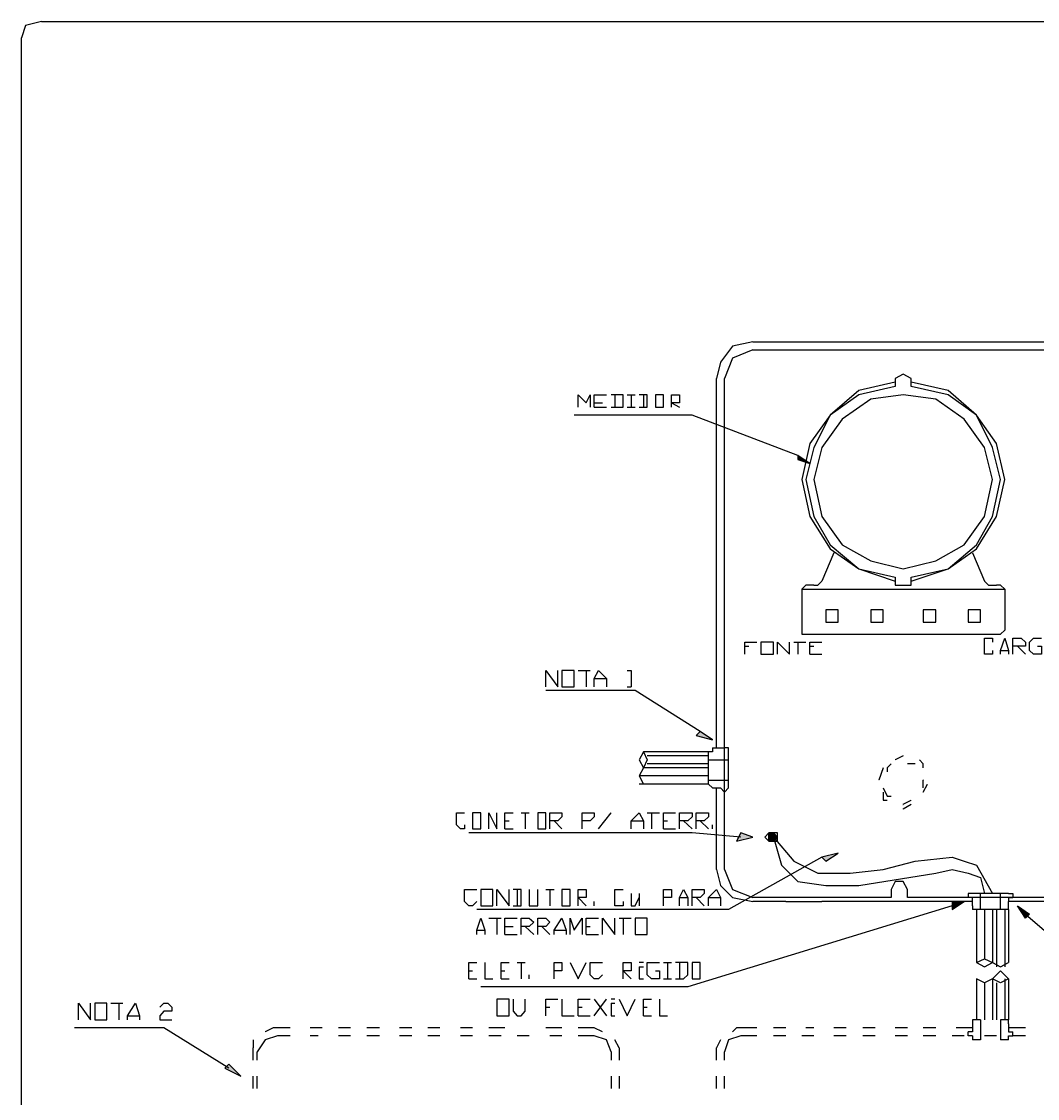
# Model space of a CAD drawing. Header units: millimetres. Extents: x 2047 to 2841, y 1963 to 2711.
# Drawn here: x 2046.6 to 2387.6, y 2349.4 to 2711 of the extents above; entities that cross this region are included whole.
import ezdxf

# ---------------------------------------------------------------- set-up
doc = ezdxf.new("R2010")
doc.units = ezdxf.units.MM

msp = doc.modelspace()

# ---------------------------------------------------------------- hatches: boundary and pattern name
at = {"true_color": 0x000007}
for points in [[(2307.13, 2563.95), (2311.16, 2562.63), (2307.13, 2565.34)], [(2273.04, 2471.29), (2278.47, 2469.9), (2274.43, 2472.61)], [(2342.54, 2448.06), (2342.34, 2448.06), (2342.34, 2447.86), (2342.54, 2447.86)], [(2342.54, 2446.73), (2342.34, 2446.73), (2342.34, 2446.54), (2342.54, 2446.54)], [(2286.61, 2435.88), (2292.04, 2437.2), (2288, 2438.59)], [(2298.99, 2438.59), (2297.46, 2438.59), (2297.46, 2435.88)], [(2298.99, 2438.59), (2298.99, 2435.88), (2297.46, 2435.88)], [(2300.38, 2437.2), (2298.99, 2438.59), (2298.99, 2435.88)], [(2316.59, 2429.06), (2320.69, 2431.78), (2315.27, 2430.45)], [(2358.95, 2412.85), (2363.05, 2415.56), (2358.95, 2415.56)], [(2383.57, 2409.94), (2380.86, 2414.17), (2384.89, 2411.33)], [(2114.79, 2359.63), (2120.22, 2356.92), (2116.18, 2360.96)]]:
    msp.add_hatch(color=7, dxfattribs=at).paths.add_polyline_path(points)

# ---------------------------------------------------------------- linework, layer by layer
at = {"color": 7, "linetype": 'Continuous', "lineweight": -2, "true_color": 0x000007}
for points in [[(2053.31, 2711.01), (2047.88, 2709.69), (2046.55, 2705.59)], [(2053.31, 2711.01), (2825.42, 2711.01), (2825.42, 2711.01)], [(2046.55, 2115.81), (2046.55, 2705.59), (2046.55, 2705.59)], [(2292.04, 2603.46), (2285.28, 2602.07), (2281.18, 2596.64), (2279.86, 2591.22)], [(2292.04, 2603.46), (2390.32, 2603.46), (2390.32, 2603.46)], [(2292.04, 2600.75), (2285.28, 2598.03), (2282.57, 2591.22)], [(2292.04, 2600.75), (2390.32, 2600.75), (2390.32, 2600.75)], [(2345.25, 2588.5), (2345.25, 2591.22), (2342.54, 2592.61), (2339.82, 2591.22), (2339.82, 2588.5)], [(2279.86, 2467.19), (2279.86, 2591.22), (2279.86, 2591.22)], [(2282.57, 2467.19), (2282.57, 2591.22), (2282.57, 2591.22)], [(2339.82, 2589.89), (2327.64, 2587.18), (2317.98, 2578.84), (2311.16, 2569.38), (2308.45, 2557.2), (2311.16, 2544.82), (2317.98, 2533.97), (2327.64, 2527.22), (2339.82, 2523.11)], [(2345.25, 2523.11), (2357.63, 2527.22), (2367.09, 2533.97), (2373.91, 2544.82), (2376.62, 2557.2), (2373.91, 2569.38), (2367.09, 2578.84), (2357.63, 2587.18), (2345.25, 2589.89)], [(2233.4, 2581.55), (2233.4, 2585.66), (2236.11, 2582.94), (2237.5, 2585.66), (2237.5, 2581.55)], [(2238.82, 2581.55), (2238.82, 2585.66), (2242.93, 2585.66)], [(2244.45, 2581.55), (2248.49, 2581.55), (2248.49, 2585.66), (2244.45, 2585.66)], [(2245.77, 2585.66), (2245.77, 2581.55), (2245.77, 2581.55)], [(2249.88, 2585.66), (2252.59, 2585.66), (2252.59, 2585.66)], [(2251.2, 2585.66), (2251.2, 2581.55), (2251.2, 2581.55)], [(2253.91, 2581.55), (2256.63, 2581.55), (2256.63, 2585.66), (2253.91, 2585.66)], [(2255.3, 2585.66), (2255.3, 2581.55), (2255.3, 2581.55)], [(2264.77, 2581.55), (2264.77, 2585.66), (2267.48, 2585.66), (2267.48, 2582.94), (2264.77, 2582.94)], [(2339.82, 2588.5), (2327.64, 2585.66), (2317.98, 2578.84), (2312.55, 2568.05), (2309.84, 2557.2), (2312.55, 2544.82), (2317.98, 2535.29), (2327.64, 2527.22), (2339.82, 2524.5)], [(2345.25, 2524.5), (2357.63, 2527.22), (2367.09, 2535.29), (2372.52, 2544.82), (2375.23, 2557.2), (2372.52, 2568.05), (2367.09, 2578.84), (2357.63, 2585.66), (2345.25, 2588.5)], [(2238.82, 2582.94), (2241.54, 2582.94), (2241.54, 2582.94)], [(2264.77, 2582.94), (2267.48, 2581.55), (2267.48, 2581.55)], [(2307.13, 2565.34), (2271.72, 2578.84), (2232.07, 2578.84)], [(2238.82, 2581.55), (2242.93, 2581.55), (2242.93, 2581.55)], [(2249.88, 2581.55), (2252.59, 2581.55), (2252.59, 2581.55)], [(2319.3, 2532.58), (2315.27, 2523.11), (2315.27, 2523.11)], [(2365.77, 2532.58), (2369.8, 2523.11), (2369.8, 2523.11)], [(2339.82, 2524.5), (2339.82, 2521.79), (2345.25, 2521.79), (2345.25, 2524.5)], [(2311.16, 2521.79), (2309.84, 2521.79), (2308.45, 2520.4)], [(2308.45, 2520.4), (2376.62, 2520.4), (2376.62, 2520.4)], [(2308.45, 2520.4), (2308.45, 2506.7), (2308.45, 2506.7)], [(2312.55, 2521.79), (2311.16, 2521.79), (2311.16, 2521.79)], [(2312.55, 2521.79), (2313.88, 2521.79), (2315.27, 2523.11)], [(2369.8, 2523.11), (2371.19, 2521.79), (2372.52, 2521.79)], [(2372.52, 2521.79), (2373.91, 2521.79), (2373.91, 2521.79)], [(2376.62, 2520.4), (2375.23, 2521.79), (2373.91, 2521.79)], [(2376.62, 2520.4), (2376.62, 2506.7), (2376.62, 2506.7)], [(2308.45, 2506.7), (2308.45, 2505.31), (2309.84, 2505.31)], [(2375.23, 2505.31), (2375.23, 2505.31), (2376.62, 2506.7)], [(2289.32, 2498.56), (2289.32, 2502.6), (2293.43, 2502.6)], [(2300.38, 2498.56), (2300.38, 2502.6), (2304.41, 2498.56), (2304.41, 2502.6)], [(2305.8, 2502.6), (2309.84, 2502.6), (2309.84, 2502.6)], [(2307.13, 2502.6), (2307.13, 2498.56), (2307.13, 2498.56)], [(2309.84, 2505.31), (2375.23, 2505.31), (2375.23, 2505.31)], [(2311.16, 2498.56), (2311.16, 2502.6), (2315.27, 2502.6)], [(2372.52, 2499.88), (2372.52, 2498.56), (2369.8, 2498.56), (2369.8, 2503.99), (2372.52, 2503.99), (2372.52, 2502.6)], [(2375.23, 2498.56), (2375.23, 2499.88), (2376.62, 2503.99), (2377.94, 2499.88), (2377.94, 2498.56)], [(2379.33, 2498.56), (2379.33, 2503.99), (2382.18, 2503.99), (2383.57, 2502.6), (2383.57, 2501.27), (2379.33, 2501.27)], [(2387.61, 2501.27), (2388.93, 2501.27), (2388.93, 2498.56), (2386.28, 2498.56), (2384.89, 2499.88), (2384.89, 2502.6), (2386.28, 2503.99), (2388.93, 2503.99)], [(2289.32, 2501.27), (2290.71, 2501.27), (2290.71, 2501.27)], [(2311.16, 2501.27), (2312.55, 2501.27), (2312.55, 2501.27)], [(2311.16, 2498.56), (2315.27, 2498.56), (2315.27, 2498.56)], [(2375.23, 2499.88), (2377.94, 2499.88), (2377.94, 2499.88)], [(2380.86, 2501.27), (2383.57, 2498.56), (2383.57, 2498.56)], [(2222.61, 2487.7), (2222.61, 2493.13), (2226.64, 2487.7), (2226.64, 2493.13)], [(2233.4, 2493.13), (2237.5, 2493.13), (2237.5, 2493.13)], [(2236.11, 2493.13), (2236.11, 2487.7), (2236.11, 2487.7)], [(2238.82, 2487.7), (2238.82, 2490.42), (2240.21, 2493.13), (2242.93, 2490.42), (2242.93, 2487.7)], [(2249.88, 2493.13), (2251.2, 2493.13), (2251.2, 2487.7)], [(2238.82, 2490.42), (2242.93, 2490.42), (2242.93, 2490.42)], [(2249.88, 2487.7), (2251.2, 2487.7), (2251.2, 2487.7)], [(2274.43, 2472.61), (2252.59, 2486.38), (2222.61, 2486.38)], [(2278.47, 2467.19), (2278.47, 2465.86), (2277.14, 2465.86)], [(2278.47, 2467.19), (2281.18, 2467.19), (2281.18, 2467.19)], [(2281.18, 2467.19), (2282.57, 2467.19), (2282.57, 2467.19)], [(2282.57, 2426.35), (2282.57, 2467.19), (2282.57, 2467.19)], [(2283.89, 2467.19), (2282.57, 2467.19), (2282.57, 2467.19)], [(2283.89, 2465.86), (2283.89, 2467.19), (2283.89, 2467.19)], [(2255.3, 2465.86), (2253.91, 2463.15), (2255.3, 2460.44)], [(2277.14, 2465.86), (2255.3, 2465.86), (2255.3, 2465.86)], [(2255.3, 2465.86), (2256.63, 2463.15), (2255.3, 2460.44)], [(2277.14, 2464.47), (2256.63, 2464.47), (2256.63, 2464.47)], [(2277.14, 2455.01), (2277.14, 2465.86), (2277.14, 2465.86)], [(2277.14, 2463.15), (2283.89, 2463.15), (2283.89, 2463.15)], [(2283.89, 2455.01), (2283.89, 2465.86), (2283.89, 2465.86)], [(2342.54, 2464.47), (2339.82, 2463.15), (2339.82, 2463.15)], [(2349.29, 2460.44), (2349.29, 2461.76), (2347.96, 2463.15)], [(2255.3, 2460.44), (2253.91, 2457.72), (2255.3, 2455.01)], [(2277.14, 2460.44), (2255.3, 2460.44), (2255.3, 2460.44)], [(2277.14, 2461.76), (2256.63, 2461.76), (2256.63, 2461.76)], [(2335.78, 2460.44), (2334.39, 2456.33), (2334.39, 2456.33)], [(2338.5, 2461.76), (2337.11, 2460.44), (2337.11, 2459.05)], [(2346.57, 2461.76), (2343.93, 2461.76), (2343.93, 2461.76)], [(2277.14, 2457.72), (2253.91, 2457.72), (2253.91, 2457.72)], [(2277.14, 2456.33), (2283.89, 2456.33), (2283.89, 2456.33)], [(2349.29, 2453.68), (2349.29, 2456.33), (2349.35, 2456.4)], [(2277.14, 2455.01), (2253.91, 2455.01), (2253.91, 2455.01)], [(2277.14, 2455.01), (2255.3, 2455.01), (2255.3, 2455.01)], [(2277.14, 2455.01), (2278.47, 2453.68), (2278.53, 2453.68)], [(2278.47, 2453.68), (2281.18, 2453.68), (2281.18, 2453.68)], [(2279.86, 2426.35), (2279.86, 2453.68), (2279.86, 2453.68)], [(2281.18, 2453.68), (2282.57, 2452.29), (2282.57, 2452.29)], [(2283.89, 2453.68), (2282.57, 2452.29), (2282.57, 2452.29)], [(2283.89, 2453.68), (2283.89, 2455.01), (2283.89, 2455.01)], [(2335.78, 2453.68), (2337.11, 2450.97), (2338.5, 2450.97)], [(2335.78, 2452.29), (2335.78, 2449.58), (2337.11, 2449.58)], [(2349.29, 2452.29), (2350.68, 2455.01), (2350.68, 2455.01)], [(2342.54, 2448.26), (2345.25, 2449.58), (2345.25, 2449.58)], [(2342.54, 2446.73), (2345.25, 2448.26), (2345.25, 2448.26)], [(2195.27, 2441.31), (2195.27, 2439.92), (2193.95, 2439.92), (2192.56, 2441.31), (2192.56, 2445.34), (2195.27, 2445.34)], [(2203.41, 2439.92), (2203.41, 2445.34), (2206.13, 2439.92), (2206.13, 2445.34)], [(2208.84, 2439.92), (2208.84, 2445.34), (2211.55, 2445.34)], [(2214.27, 2445.34), (2216.98, 2445.34), (2216.98, 2445.34)], [(2215.66, 2445.34), (2215.66, 2439.92), (2215.66, 2439.92)], [(2223.93, 2439.92), (2223.93, 2445.34), (2227.97, 2445.34), (2227.97, 2444.02), (2226.64, 2442.63), (2223.93, 2442.63)], [(2234.79, 2439.92), (2234.79, 2445.34), (2238.82, 2445.34), (2238.82, 2444.02), (2237.5, 2442.63), (2234.79, 2442.63)], [(2240.21, 2439.92), (2244.45, 2445.34), (2244.45, 2445.34)], [(2251.2, 2439.92), (2251.2, 2442.63), (2253.91, 2445.34), (2255.3, 2442.63), (2255.3, 2439.92)], [(2256.63, 2445.34), (2260.73, 2445.34), (2260.73, 2445.34)], [(2258.02, 2445.34), (2258.02, 2439.92), (2258.02, 2439.92)], [(2262.05, 2439.92), (2262.05, 2445.34), (2266.09, 2445.34)], [(2267.48, 2439.92), (2267.48, 2445.34), (2271.72, 2445.34), (2271.72, 2444.02), (2270.19, 2442.63), (2267.48, 2442.63)], [(2273.04, 2439.92), (2273.04, 2445.34), (2277.14, 2445.34), (2277.14, 2444.02), (2275.75, 2442.63), (2273.04, 2442.63)], [(2208.84, 2442.63), (2210.23, 2442.63), (2210.23, 2442.63)], [(2225.32, 2442.63), (2227.97, 2439.92), (2227.97, 2439.92)], [(2251.2, 2442.63), (2255.3, 2442.63), (2255.3, 2442.63)], [(2262.05, 2442.63), (2263.44, 2442.63), (2263.44, 2442.63)], [(2268.8, 2442.63), (2271.72, 2439.92), (2271.72, 2439.92)], [(2274.43, 2442.63), (2277.14, 2439.92), (2277.14, 2439.92)], [(2278.47, 2439.92), (2278.47, 2441.31), (2278.47, 2441.31)], [(2288, 2437.2), (2271.72, 2438.59), (2196.66, 2438.59)], [(2208.84, 2439.92), (2211.55, 2439.92), (2211.55, 2439.92)], [(2262.05, 2439.92), (2266.09, 2439.92), (2266.09, 2439.92)], [(2298.99, 2437.2), (2301.7, 2427.74), (2307.13, 2422.31), (2316.59, 2420.92), (2327.64, 2420.92), (2353.52, 2425.03), (2358.95, 2426.35), (2364.38, 2425.03), (2368.48, 2423.64), (2369.8, 2418.21)], [(2298.99, 2437.2), (2305.8, 2429.06), (2313.88, 2425.03), (2324.73, 2425.03), (2335.78, 2426.35), (2346.57, 2429.06), (2358.95, 2430.45), (2363.05, 2429.06), (2367.09, 2427.74), (2372.52, 2418.21)], [(2315.27, 2430.45), (2283.89, 2412.85), (2199.38, 2412.85)], [(2279.86, 2426.35), (2281.18, 2420.92), (2285.28, 2416.89), (2292.04, 2415.56)], [(2282.57, 2426.35), (2285.28, 2419.6), (2292.04, 2416.89)], [(2199.38, 2415.56), (2197.99, 2414.17), (2196.66, 2414.17), (2195.27, 2415.56), (2195.27, 2419.6), (2199.38, 2419.6)], [(2206.13, 2414.17), (2206.13, 2419.6), (2210.23, 2414.17), (2210.23, 2419.6)], [(2211.55, 2414.17), (2214.27, 2414.17), (2214.27, 2419.6), (2211.55, 2419.6)], [(2212.94, 2419.6), (2212.94, 2414.17), (2212.94, 2414.17)], [(2216.98, 2419.6), (2216.98, 2414.17), (2219.89, 2414.17), (2219.89, 2419.6)], [(2222.61, 2419.6), (2225.32, 2419.6), (2225.32, 2419.6)], [(2223.93, 2419.6), (2223.93, 2414.17), (2223.93, 2414.17)], [(2233.4, 2414.17), (2233.4, 2419.6), (2236.11, 2419.6), (2236.11, 2416.89), (2233.4, 2416.89)], [(2248.49, 2415.56), (2248.49, 2414.17), (2245.77, 2414.17), (2245.77, 2419.6), (2248.49, 2419.6)], [(2262.05, 2414.17), (2262.05, 2419.6), (2264.77, 2419.6), (2264.77, 2416.89), (2262.05, 2416.89)], [(2267.48, 2414.17), (2267.48, 2416.89), (2268.8, 2419.6), (2270.19, 2416.89), (2270.19, 2414.17)], [(2271.72, 2414.17), (2271.72, 2419.6), (2275.75, 2419.6), (2275.75, 2418.21), (2274.43, 2416.89), (2271.72, 2416.89)], [(2277.14, 2414.17), (2277.14, 2416.89), (2279.86, 2419.6), (2281.18, 2416.89), (2281.18, 2414.17)], [(2343.93, 2416.89), (2343.93, 2419.6), (2342.54, 2422.31), (2339.82, 2422.31), (2338.5, 2419.6), (2338.5, 2416.89)], [(2233.4, 2416.89), (2236.11, 2414.17), (2236.11, 2414.17)], [(2238.82, 2414.17), (2238.82, 2415.56), (2238.82, 2415.56)], [(2251.2, 2418.21), (2251.2, 2414.17), (2252.59, 2414.17), (2253.91, 2416.89)], [(2253.91, 2418.21), (2253.91, 2414.17), (2253.91, 2414.17)], [(2267.48, 2416.89), (2270.19, 2416.89), (2270.19, 2416.89)], [(2273.04, 2416.89), (2275.75, 2414.17), (2275.75, 2414.17)], [(2277.14, 2416.89), (2281.18, 2416.89), (2281.18, 2416.89)], [(2338.5, 2416.89), (2292.04, 2416.89), (2292.04, 2416.89)], [(2303.09, 2415.56), (2292.04, 2415.56), (2292.04, 2415.56)], [(2303.09, 2415.56), (2315.27, 2415.56), (2315.27, 2415.56)], [(2365.77, 2415.56), (2315.27, 2415.56), (2315.27, 2415.56)], [(2390.32, 2416.89), (2343.93, 2416.89), (2343.93, 2416.89)], [(2364.38, 2418.21), (2364.38, 2416.89), (2364.38, 2416.89)], [(2365.77, 2418.21), (2364.38, 2418.21), (2364.38, 2418.21)], [(2365.77, 2416.89), (2364.38, 2416.89), (2364.38, 2416.89)], [(2365.77, 2418.21), (2365.77, 2418.28), (2365.77, 2418.28)], [(2377.94, 2418.21), (2365.77, 2418.21), (2365.77, 2418.21)], [(2365.77, 2415.56), (2365.77, 2416.89), (2365.77, 2416.89)], [(2365.77, 2414.17), (2365.77, 2415.56), (2365.77, 2415.56)], [(2368.48, 2412.85), (2368.48, 2418.21), (2368.48, 2418.21)], [(2375.23, 2412.85), (2375.23, 2418.21), (2375.23, 2418.21)], [(2377.94, 2418.21), (2377.94, 2418.28), (2377.94, 2418.28)], [(2377.94, 2418.21), (2379.33, 2418.21), (2379.33, 2418.21)], [(2377.94, 2416.89), (2379.33, 2416.89), (2379.33, 2416.89)], [(2377.94, 2416.89), (2377.94, 2415.56), (2377.94, 2415.56)], [(2390.32, 2415.56), (2377.94, 2415.56), (2377.94, 2415.56)], [(2377.94, 2414.17), (2377.94, 2415.56), (2377.94, 2415.56)], [(2379.33, 2418.21), (2379.33, 2416.89), (2379.33, 2416.89)], [(2358.95, 2414.17), (2270.19, 2386.9), (2200.7, 2386.9)], [(2365.77, 2414.17), (2365.77, 2412.85), (2365.77, 2412.85)], [(2377.94, 2412.85), (2365.77, 2412.85), (2365.77, 2412.85)], [(2367.09, 2412.85), (2367.09, 2396.37), (2367.09, 2396.37)], [(2367.09, 2412.85), (2367.09, 2395.04), (2367.09, 2395.04)], [(2369.8, 2412.85), (2369.8, 2396.37), (2369.8, 2396.37)], [(2372.52, 2412.85), (2372.52, 2395.04), (2372.52, 2395.04)], [(2373.91, 2412.85), (2373.91, 2393.65), (2373.91, 2393.65)], [(2376.62, 2412.85), (2376.62, 2393.65), (2376.62, 2393.65)], [(2377.94, 2412.85), (2377.94, 2414.17), (2377.94, 2414.17)], [(2377.94, 2412.85), (2377.94, 2395.04), (2377.94, 2395.04)], [(2199.38, 2404.51), (2199.38, 2405.9), (2200.7, 2409.94), (2202.09, 2405.9), (2202.09, 2404.51)], [(2203.41, 2409.94), (2207.52, 2409.94), (2207.52, 2409.94)], [(2206.13, 2409.94), (2206.13, 2404.51), (2206.13, 2404.51)], [(2208.84, 2404.51), (2208.84, 2409.94), (2212.94, 2409.94)], [(2214.27, 2404.51), (2214.27, 2409.94), (2216.98, 2409.94), (2218.5, 2408.61), (2218.5, 2408.61), (2216.98, 2407.22), (2214.27, 2407.22)], [(2219.89, 2404.51), (2219.89, 2409.94), (2222.61, 2409.94), (2223.93, 2408.61), (2223.93, 2408.61), (2222.61, 2407.22), (2219.89, 2407.22)], [(2225.32, 2404.51), (2225.32, 2405.9), (2227.97, 2409.94), (2229.36, 2405.9), (2229.36, 2404.51)], [(2230.68, 2404.51), (2230.68, 2409.94), (2232.07, 2405.9), (2234.79, 2409.94), (2234.79, 2404.51)], [(2236.11, 2404.51), (2236.11, 2409.94), (2240.21, 2409.94)], [(2241.54, 2404.51), (2241.54, 2409.94), (2245.77, 2404.51), (2245.77, 2409.94)], [(2247.16, 2409.94), (2251.2, 2409.94), (2251.2, 2409.94)], [(2248.49, 2409.94), (2248.49, 2404.51), (2248.49, 2404.51)], [(2383.57, 2411.33), (2402.5, 2395.04), (2474.84, 2395.04)], [(2199.38, 2405.9), (2202.09, 2405.9), (2202.09, 2405.9)], [(2208.84, 2407.22), (2211.55, 2407.22), (2211.55, 2407.22)], [(2208.84, 2404.51), (2212.94, 2404.51), (2212.94, 2404.51)], [(2215.66, 2407.22), (2218.5, 2404.51), (2218.5, 2404.51)], [(2221.22, 2407.22), (2223.93, 2404.51), (2223.93, 2404.51)], [(2225.32, 2405.9), (2229.36, 2405.9), (2229.36, 2405.9)], [(2236.11, 2407.22), (2237.5, 2407.22), (2237.5, 2407.22)], [(2236.11, 2404.51), (2240.21, 2404.51), (2240.21, 2404.51)], [(2196.66, 2389.62), (2196.66, 2395.04), (2199.38, 2395.04)], [(2202.09, 2395.04), (2202.09, 2389.62), (2204.8, 2389.62)], [(2207.52, 2389.62), (2207.52, 2395.04), (2210.23, 2395.04)], [(2212.94, 2395.04), (2215.66, 2395.04), (2215.66, 2395.04)], [(2214.27, 2395.04), (2214.27, 2389.62), (2214.27, 2389.62)], [(2225.32, 2389.62), (2225.32, 2395.04), (2227.97, 2395.04), (2227.97, 2392.33), (2225.32, 2392.33)], [(2230.68, 2395.04), (2233.4, 2389.62), (2236.11, 2395.04)], [(2241.54, 2390.94), (2240.21, 2389.62), (2238.82, 2389.62), (2237.5, 2390.94), (2237.5, 2395.04), (2241.54, 2395.04)], [(2248.49, 2389.62), (2248.49, 2395.04), (2251.2, 2395.04), (2251.2, 2392.33), (2248.49, 2392.33)], [(2255.3, 2395.04), (2253.91, 2395.04), (2253.91, 2395.04)], [(2253.91, 2393.65), (2255.3, 2393.65), (2255.3, 2393.65)], [(2253.91, 2393.65), (2253.91, 2389.62), (2253.91, 2389.62)], [(2259.34, 2392.33), (2260.73, 2392.33), (2260.73, 2389.62), (2258.02, 2389.62), (2256.63, 2390.94), (2256.63, 2395.04), (2260.73, 2395.04)], [(2262.05, 2395.04), (2264.77, 2395.04), (2264.77, 2395.04)], [(2263.44, 2395.04), (2263.44, 2389.62), (2263.44, 2389.62)], [(2266.09, 2389.62), (2268.8, 2389.62), (2270.19, 2390.94), (2270.19, 2395.04), (2266.09, 2395.04)], [(2267.48, 2395.04), (2267.48, 2389.62), (2267.48, 2389.62)], [(2367.09, 2395.04), (2369.8, 2396.37), (2372.52, 2395.04)], [(2367.09, 2395.04), (2369.8, 2393.65), (2372.52, 2395.04)], [(2372.52, 2395.04), (2375.23, 2393.65), (2377.94, 2395.04)], [(2196.66, 2392.33), (2197.99, 2392.33), (2197.99, 2392.33)], [(2207.52, 2392.33), (2208.84, 2392.33), (2208.84, 2392.33)], [(2216.98, 2389.62), (2216.98, 2390.94), (2216.98, 2390.94)], [(2248.49, 2392.33), (2251.2, 2389.62), (2251.2, 2389.62)], [(2377.94, 2389.62), (2375.23, 2392.33), (2372.52, 2389.62)], [(2196.66, 2389.62), (2199.38, 2389.62), (2199.38, 2389.62)], [(2207.52, 2389.62), (2210.23, 2389.62), (2210.23, 2389.62)], [(2253.91, 2389.62), (2255.3, 2389.62), (2255.3, 2389.62)], [(2262.05, 2389.62), (2264.77, 2389.62), (2264.77, 2389.62)], [(2367.09, 2389.62), (2367.09, 2375.85), (2367.09, 2375.85)], [(2367.09, 2389.62), (2367.09, 2375.85), (2367.09, 2375.85)], [(2372.52, 2389.62), (2369.8, 2388.23), (2367.09, 2389.62)], [(2369.8, 2388.23), (2369.8, 2375.85), (2369.8, 2375.85)], [(2372.52, 2389.62), (2372.52, 2375.85), (2372.52, 2375.85)], [(2377.94, 2389.62), (2375.23, 2388.23), (2372.52, 2389.62)], [(2373.91, 2388.23), (2373.91, 2375.85), (2373.91, 2375.85)], [(2376.62, 2389.62), (2376.62, 2375.85), (2376.62, 2375.85)], [(2377.94, 2389.62), (2377.94, 2375.85), (2377.94, 2375.85)], [(2211.55, 2382.8), (2211.55, 2378.76), (2212.94, 2377.24), (2214.27, 2377.24), (2215.66, 2378.76), (2215.66, 2382.8)], [(2222.61, 2377.24), (2222.61, 2382.8), (2226.64, 2382.8)], [(2227.97, 2382.8), (2227.97, 2377.24), (2232.07, 2377.24)], [(2233.4, 2377.24), (2233.4, 2382.8), (2237.5, 2382.8)], [(2238.82, 2377.24), (2242.93, 2382.8), (2242.93, 2382.8)], [(2238.82, 2382.8), (2242.93, 2377.24), (2242.93, 2377.24)], [(2245.77, 2382.8), (2244.45, 2382.8), (2244.45, 2382.8)], [(2247.16, 2382.8), (2249.88, 2377.24), (2252.59, 2382.8)], [(2255.3, 2377.24), (2255.3, 2382.8), (2258.02, 2382.8)], [(2260.73, 2382.8), (2260.73, 2377.24), (2263.44, 2377.24)], [(2065.68, 2375.85), (2065.68, 2381.48), (2069.72, 2375.85), (2069.72, 2381.48)], [(2076.54, 2381.48), (2080.57, 2381.48), (2080.57, 2381.48)], [(2079.25, 2381.48), (2079.25, 2375.85), (2079.25, 2375.85)], [(2082.1, 2375.85), (2082.1, 2377.24), (2084.81, 2381.48), (2086.2, 2377.24), (2086.2, 2375.85)], [(2092.95, 2380.09), (2094.34, 2381.48), (2095.66, 2381.48), (2097.05, 2380.09), (2097.05, 2378.76), (2094.34, 2378.76), (2092.95, 2377.24), (2092.95, 2375.85), (2097.05, 2375.85)], [(2222.61, 2380.09), (2223.93, 2380.09), (2223.93, 2380.09)], [(2233.4, 2380.09), (2234.79, 2380.09), (2234.79, 2380.09)], [(2244.45, 2381.48), (2245.77, 2381.48), (2245.77, 2381.48)], [(2244.45, 2381.48), (2244.45, 2377.24), (2244.45, 2377.24)], [(2255.3, 2380.09), (2256.63, 2380.09), (2256.63, 2380.09)], [(2082.1, 2377.24), (2086.2, 2377.24), (2086.2, 2377.24)], [(2233.4, 2377.24), (2237.5, 2377.24), (2237.5, 2377.24)], [(2244.45, 2377.24), (2245.77, 2377.24), (2245.77, 2377.24)], [(2255.3, 2377.24), (2258.02, 2377.24), (2258.02, 2377.24)], [(2365.77, 2375.85), (2365.77, 2374.53), (2365.77, 2374.53)], [(2368.48, 2375.85), (2365.77, 2375.85), (2365.77, 2375.85)], [(2368.48, 2375.85), (2368.48, 2369.1), (2368.48, 2369.1)], [(2377.94, 2375.85), (2375.23, 2375.85), (2375.23, 2375.85)], [(2375.23, 2375.85), (2375.23, 2369.1), (2375.23, 2369.1)], [(2377.94, 2374.53), (2377.94, 2375.85), (2377.94, 2375.92)], [(2116.18, 2359.63), (2094.34, 2373.2), (2064.36, 2373.2)], [(2131.07, 2373.2), (2128.36, 2371.81), (2128.36, 2371.81)], [(2136.7, 2373.2), (2131.07, 2373.2), (2131.07, 2373.2)], [(2147.49, 2373.2), (2143.45, 2373.2), (2143.45, 2373.2)], [(2157.02, 2373.2), (2152.91, 2373.2), (2152.91, 2373.2)], [(2166.68, 2373.2), (2162.44, 2373.2), (2162.44, 2373.2)], [(2177.54, 2373.2), (2173.43, 2373.2), (2173.43, 2373.2)], [(2187, 2373.2), (2182.96, 2373.2), (2182.96, 2373.2)], [(2197.99, 2373.2), (2193.95, 2373.2), (2193.95, 2373.2)], [(2208.84, 2373.2), (2203.41, 2373.2), (2203.41, 2373.2)], [(2227.97, 2373.2), (2222.61, 2373.2), (2222.61, 2373.2)], [(2238.82, 2373.2), (2233.4, 2373.2), (2233.4, 2373.2)], [(2241.54, 2371.81), (2238.82, 2373.2), (2238.82, 2373.2)], [(2286.61, 2373.2), (2285.28, 2371.81), (2285.28, 2371.81)], [(2293.43, 2373.2), (2286.61, 2373.2), (2286.61, 2373.2)], [(2303.09, 2373.2), (2298.99, 2373.2), (2298.99, 2373.2)], [(2312.55, 2373.2), (2309.84, 2373.2), (2309.84, 2373.2)], [(2323.41, 2373.2), (2319.3, 2373.2), (2319.3, 2373.2)], [(2333.07, 2373.2), (2328.97, 2373.2), (2328.97, 2373.2)], [(2343.93, 2373.2), (2339.82, 2373.2), (2339.82, 2373.2)], [(2353.52, 2373.2), (2349.29, 2373.2), (2349.29, 2373.2)], [(2365.77, 2373.2), (2360.34, 2373.2), (2360.34, 2373.2)], [(2365.77, 2374.53), (2365.77, 2371.81), (2365.77, 2371.81)], [(2377.94, 2374.53), (2377.94, 2371.81), (2377.94, 2371.81)], [(2383.57, 2373.2), (2377.94, 2373.2), (2377.94, 2373.2)], [(2124.32, 2369.1), (2124.32, 2366.39), (2124.32, 2366.39)], [(2132.46, 2370.49), (2128.36, 2369.1), (2125.65, 2365.06)], [(2136.7, 2370.49), (2132.46, 2370.49), (2132.46, 2370.49)], [(2146.16, 2370.49), (2143.45, 2370.49), (2143.45, 2370.49)], [(2157.02, 2370.49), (2152.91, 2370.49), (2152.91, 2370.49)], [(2166.68, 2370.49), (2162.44, 2370.49), (2162.44, 2370.49)], [(2177.54, 2370.49), (2173.43, 2370.49), (2173.43, 2370.49)], [(2187, 2370.49), (2182.96, 2370.49), (2182.96, 2370.49)], [(2197.99, 2370.49), (2193.95, 2370.49), (2193.95, 2370.49)], [(2207.52, 2370.49), (2203.41, 2370.49), (2203.41, 2370.49)], [(2216.98, 2370.49), (2212.94, 2370.49), (2212.94, 2370.49)], [(2227.97, 2370.49), (2223.93, 2370.49), (2223.93, 2370.49)], [(2238.82, 2370.49), (2233.4, 2370.49), (2233.4, 2370.49)], [(2244.45, 2365.06), (2242.93, 2369.1), (2238.82, 2370.49)], [(2247.16, 2366.39), (2245.77, 2369.1), (2245.77, 2369.1)], [(2281.18, 2369.1), (2279.86, 2366.39), (2279.86, 2366.39)], [(2288, 2370.49), (2283.89, 2369.1), (2282.57, 2365.06)], [(2293.43, 2370.49), (2288, 2370.49), (2288, 2370.49)], [(2303.09, 2370.49), (2298.99, 2370.49), (2298.99, 2370.49)], [(2312.55, 2370.49), (2308.45, 2370.49), (2308.45, 2370.49)], [(2323.41, 2370.49), (2319.3, 2370.49), (2319.3, 2370.49)], [(2333.07, 2370.49), (2328.97, 2370.49), (2328.97, 2370.49)], [(2343.93, 2370.49), (2339.82, 2370.49), (2339.82, 2370.49)], [(2353.52, 2370.49), (2349.29, 2370.49), (2349.29, 2370.49)], [(2363.05, 2370.49), (2358.95, 2370.49), (2358.95, 2370.49)], [(2365.77, 2371.81), (2364.38, 2371.81), (2364.38, 2371.81)], [(2364.38, 2370.49), (2364.38, 2371.81), (2364.38, 2371.81)], [(2365.77, 2370.49), (2364.38, 2370.49), (2364.38, 2370.49)], [(2365.77, 2370.49), (2365.77, 2369.1), (2365.77, 2369.1)], [(2368.48, 2369.1), (2365.77, 2369.1), (2365.77, 2369.1)], [(2373.91, 2370.49), (2369.8, 2370.49), (2369.8, 2370.49)], [(2377.94, 2369.1), (2375.23, 2369.1), (2375.23, 2369.1)], [(2377.94, 2371.81), (2379.33, 2371.81), (2379.33, 2371.81)], [(2377.94, 2369.1), (2377.94, 2370.49), (2377.94, 2370.49)], [(2377.94, 2370.49), (2379.33, 2370.49), (2379.33, 2370.49)], [(2379.33, 2370.49), (2379.33, 2371.81), (2379.33, 2371.81)], [(2383.57, 2370.49), (2379.33, 2370.49), (2379.33, 2370.49)], [(2124.32, 2362.35), (2124.32, 2366.39), (2124.32, 2366.39)], [(2125.65, 2362.35), (2125.65, 2365.06), (2125.65, 2365.06)], [(2244.45, 2365.06), (2244.45, 2362.35), (2244.45, 2362.35)], [(2247.16, 2366.39), (2247.16, 2362.35), (2247.16, 2362.35)], [(2279.86, 2362.35), (2279.86, 2366.39), (2279.86, 2366.39)], [(2282.57, 2362.35), (2282.57, 2365.06), (2282.57, 2365.06)], [(2124.32, 2352.82), (2124.32, 2356.92), (2124.32, 2356.92)], [(2125.65, 2352.82), (2125.65, 2356.92), (2125.65, 2356.92)], [(2244.45, 2356.92), (2244.45, 2352.82), (2244.45, 2352.82)], [(2247.16, 2356.92), (2247.16, 2352.82), (2247.16, 2352.82)], [(2279.86, 2352.82), (2279.86, 2356.92), (2279.86, 2356.92)], [(2282.57, 2352.82), (2282.57, 2356.92), (2282.57, 2356.92)]]:
    msp.add_lwpolyline(points, dxfattribs=at)
for points in [[(2259.34, 2585.66), (2259.34, 2581.55), (2262.05, 2581.55), (2262.05, 2585.66)], [(2342.54, 2527.22), (2353.52, 2529.93), (2363.05, 2535.29), (2369.8, 2544.82), (2372.52, 2557.2), (2369.8, 2568.05), (2363.05, 2577.52), (2353.52, 2584.27), (2342.54, 2585.66), (2331.68, 2584.27), (2322.02, 2577.52), (2315.27, 2568.05), (2312.55, 2557.2), (2315.27, 2544.82), (2322.02, 2535.29), (2331.68, 2529.93)], [(2307.13, 2563.95), (2311.16, 2562.63), (2307.13, 2565.34)], [(2316.59, 2513.45), (2316.59, 2509.41), (2320.69, 2509.41), (2320.69, 2513.45)], [(2331.68, 2513.45), (2331.68, 2509.41), (2335.78, 2509.41), (2335.78, 2513.45)], [(2349.29, 2513.45), (2349.29, 2509.41), (2353.52, 2509.41), (2353.52, 2513.45)], [(2364.38, 2513.45), (2364.38, 2509.41), (2368.48, 2509.41), (2368.48, 2513.45)], [(2294.75, 2502.6), (2294.75, 2498.56), (2298.99, 2498.56), (2298.99, 2502.6)], [(2227.97, 2493.13), (2227.97, 2487.7), (2232.07, 2487.7), (2232.07, 2493.13)], [(2273.04, 2471.29), (2278.47, 2469.9), (2274.43, 2472.61)], [(2281.18, 2467.19), (2281.18, 2467.19)], [(2282.57, 2467.19), (2282.57, 2467.19)], [(2281.18, 2453.68), (2281.18, 2453.68)], [(2282.57, 2452.29), (2282.57, 2452.29)], [(2197.99, 2445.34), (2197.99, 2439.92), (2200.7, 2439.92), (2200.7, 2445.34)], [(2219.89, 2445.34), (2219.89, 2439.92), (2222.61, 2439.92), (2222.61, 2445.34)], [(2286.61, 2435.88), (2292.04, 2437.2), (2288, 2438.59)], [(2298.99, 2435.88), (2300.38, 2435.88), (2300.38, 2438.59), (2297.46, 2438.59), (2296.14, 2437.2), (2297.46, 2435.88)], [(2298.99, 2435.88), (2298.99, 2435.88), (2300.38, 2437.2), (2298.99, 2438.59), (2297.46, 2438.59), (2297.46, 2435.88)], [(2297.46, 2438.59), (2297.46, 2435.88)], [(2298.99, 2438.59), (2297.46, 2438.59), (2297.46, 2435.88)], [(2298.99, 2438.59), (2298.99, 2435.88), (2297.46, 2435.88)], [(2300.38, 2437.2), (2298.99, 2438.59), (2298.99, 2435.88)], [(2298.99, 2438.59), (2298.99, 2435.88)], [(2298.99, 2438.59), (2298.99, 2435.88), (2298.99, 2435.88)], [(2316.59, 2429.06), (2320.69, 2431.78), (2315.27, 2430.45)], [(2200.7, 2419.6), (2200.7, 2414.17), (2204.8, 2414.17), (2204.8, 2419.6)], [(2227.97, 2419.6), (2227.97, 2414.17), (2230.68, 2414.17), (2230.68, 2419.6)], [(2358.95, 2412.85), (2363.05, 2415.56), (2358.95, 2415.56)], [(2383.57, 2409.94), (2380.86, 2414.17), (2384.89, 2411.33)], [(2252.59, 2409.94), (2252.59, 2404.51), (2256.63, 2404.51), (2256.63, 2409.94)], [(2271.72, 2395.04), (2271.72, 2389.62), (2274.43, 2389.62), (2274.43, 2395.04)], [(2206.13, 2382.8), (2206.13, 2377.24), (2210.23, 2377.24), (2210.23, 2382.8)], [(2071.11, 2381.48), (2071.11, 2375.85), (2075.15, 2375.85), (2075.15, 2381.48)], [(2365.77, 2371.81), (2365.77, 2371.81)], [(2377.94, 2371.81), (2377.94, 2371.81)], [(2114.79, 2359.63), (2120.22, 2356.92), (2116.18, 2360.96)]]:
    msp.add_lwpolyline(points, close=True, dxfattribs=at)

doc.saveas('drawing.dxf')
